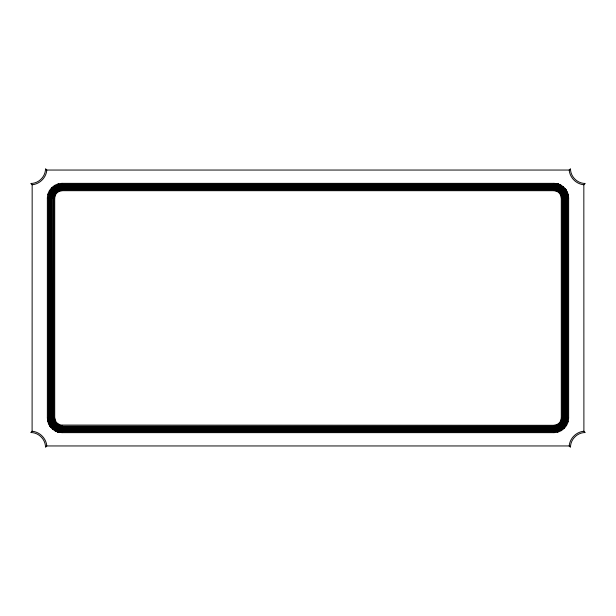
<?xml version="1.0" encoding="UTF-8"?>
<svg xmlns="http://www.w3.org/2000/svg" width="616" height="616" viewBox="0 0 616 616"><rect width="100%" height="100%" fill="white"/><g stroke="black" fill="none" stroke-linecap="round" stroke-linejoin="round"><path stroke-width="0.92" d="M62.07 187.018C56.195 187.133 51.066 192.084 51.159 198.059L51.159 417.941C50.966 423.885 56.225 428.859 62.07 428.982C55.917 429.167 51.251 423.808 51.036 417.941C50.743 423.87 56.356 429.005 62.07 428.982L553.93 428.982C559.836 429.021 565.003 423.854 564.964 417.941L564.964 198.059C565.257 192.13 559.644 186.994 553.93 187.018L62.07 187.018C56.164 186.979 50.997 192.146 51.036 198.059L51.036 417.941C50.92 423.77 56.256 429.136 62.07 429.106L553.93 429.106C559.905 429.144 565.126 423.916 565.088 417.941L565.088 198.059C565.211 192.084 559.905 186.787 553.93 186.894L62.07 186.894C56.094 186.856 50.874 192.084 50.912 198.059L50.912 417.941C49.657 422.206 59.521 434.095 60.276 425.078L56.179 422.353L54.716 417.941L54.716 198.059C54.67 194.125 58.143 190.644 62.07 190.698L553.93 190.698C557.865 190.652 561.338 194.125 561.284 198.059L561.284 417.941C561.33 421.875 557.857 425.356 553.93 425.302L60.276 425.078L58.266 432.139L55.24 430.954L55.194 429.86L52.445 429.075L52.337 427.673L50.196 426.595L50.15 424.824L48.533 423.662L48.31 417.941L48.31 198.059C48.264 190.691 54.709 184.246 62.07 184.292L553.93 184.292C561.292 184.161 567.844 190.691 567.69 198.059L567.69 417.941C567.736 425.31 561.292 431.754 553.93 431.708L62.07 431.708C56.002 431.747 50.281 427.396 48.779 421.506L47.678 420.913L47.355 417.941L47.355 198.059C47.309 190.182 54.193 183.291 62.07 183.345L553.93 183.345C561.792 183.283 568.714 190.182 568.645 198.059L568.645 417.941C568.691 425.818 561.807 432.709 553.93 432.655L62.07 432.655C55.286 432.655 49.003 427.589 47.678 420.913L48.31 417.941M567.69 198.059L568.322 195.087L567.221 194.494L567.467 192.338L565.85 191.176L565.819 189.389L563.663 188.327L563.555 186.925L560.806 186.14L560.76 185.046L557.734 183.861L555.724 190.922L556.595 187.472L559.12 188.173C562.293 190.536 565.242 193.794 564.964 198.059C564.749 192.192 560.083 186.833 553.93 187.018C559.775 187.141 565.034 192.115 564.841 198.059L564.841 417.941C564.934 423.916 559.805 428.867 553.93 428.982M564.156 420.52L564.472 198.059C564.587 192.423 559.574 187.403 553.93 187.51L62.07 187.51C56.433 187.395 51.421 192.415 51.528 198.059L51.528 417.941C51.413 423.577 56.426 428.597 62.07 428.49L553.93 428.49L556.656 428.128L560.244 426.387L563.062 423.215L564.156 420.52L563.548 420.52C562.454 424.778 558.319 427.958 553.93 427.904L62.07 427.904C56.741 428.005 51.998 423.269 52.114 417.941L52.114 198.059C52.014 192.723 56.749 187.988 62.07 188.096L553.93 188.096C559.259 187.996 564.002 192.731 563.886 198.059L563.548 420.52M51.036 198.059L52.514 192.538C54.655 189.42 58.166 186.964 62.07 187.149L556.595 187.472M564.964 417.941L563.486 423.462C561.345 426.58 557.834 429.036 553.93 428.852L59.406 428.528M51.667 187.649L56.195 192.177L57.665 192.161L57.919 190.86L54.716 185.316M561.284 430.684L558.081 425.14L558.335 423.839L559.805 423.823L564.333 428.351M59.921 425.972C56.372 425.055 53.715 421.606 53.761 417.941L53.761 198.059C53.677 193.609 57.634 189.651 62.07 189.743L553.93 189.743C558.373 189.659 562.331 193.617 562.239 198.059L562.239 417.941C562.323 422.391 558.365 426.349 553.93 426.257L62.07 426.257L59.921 425.972L58.651 424.455L55.194 429.86L55.232 430.961L58.474 432.186L59.336 428.767M556.664 187.233L557.526 183.814L560.768 185.039L560.806 186.14L558.081 190.86L557.349 191.545L556.079 190.028M55.194 429.86L52.46 429.059L52.337 427.673L50.181 426.611L50.15 424.824L54.878 422.099L55.363 420.959L54.046 420.097L48.779 421.506M567.221 194.494L561.954 195.903L560.637 195.041L561.122 193.901L565.85 191.176L565.819 189.389M55.24 430.954L56.88 427.827M56.995 427.604L58.651 424.455M557.349 191.545L559.005 188.396M559.12 188.173L560.76 185.046M57.919 190.86L59.059 191.345L59.921 190.028L58.266 183.845M557.734 432.155L556.079 425.972L556.941 424.655L558.081 425.14M57.919 425.14L57.303 423.546L55.001 426.249M560.999 189.751L558.697 192.454L558.081 190.86M52.445 429.075L54.77 426.387M561.23 189.613L563.54 186.941L560.806 186.14M46.847 170.085L45.515 168.753C45.561 176.623 38.677 183.514 30.8 183.468L32.163 184.823L32.101 431.238L30.8 432.532C38.677 432.486 45.561 439.377 45.515 447.247L46.847 445.915M52.337 427.673L56.195 423.823L57.303 423.546M569.153 170.085L570.485 168.753C570.439 176.623 577.323 183.514 585.2 183.468L583.837 184.823L583.899 431.238L585.2 432.532C577.323 432.486 570.439 439.377 570.485 447.247L569.153 445.915M563.555 186.925L563.663 188.327L559.805 192.177L558.697 192.454M47.855 194.248L54.046 195.903L55.556 194.633L49.326 190.698M566.674 425.302L560.445 421.367L561.954 420.097L568.144 421.752M53.33 424.478L56.179 422.353L56.195 423.823M559.805 192.177L559.821 193.647L562.67 191.522M54.046 420.097L54.878 419.481L51.405 420.228L51.413 420.797M561.954 195.903L561.122 196.519L564.595 195.773L564.587 195.203M50.196 426.595L53.053 424.516M562.947 191.484L565.804 189.405L563.663 188.327M55.363 420.959L52.121 422.414M560.637 195.041L563.879 193.586M564.21 193.709L567.467 192.338M48.533 423.662L51.79 422.291M54.878 193.901L56.472 193.285L56.195 192.177M559.805 423.823L559.528 422.715L561.122 422.099M32.101 184.761C39.74 184.107 46.162 177.693 46.816 170.047L569.184 170.047C569.838 177.693 576.26 184.107 583.899 184.761M583.899 431.238C576.26 431.893 569.838 438.307 569.184 445.953L46.816 445.953C46.162 438.307 39.74 431.893 32.101 431.238M564.857 195.803L568.322 195.087M47.678 420.913L51.143 420.197M564.11 420.674L564.51 420.605L561.061 419.742L561.954 420.097M553.93 184.292L557.526 183.814M58.474 432.186L62.07 431.708M561.245 197.297L564.78 196.928M51.22 419.072L54.755 418.703M59.213 187.395L59.791 187.387L60.53 190.86L59.921 190.028M556.787 428.605L556.21 428.613L555.47 425.14L556.079 425.972M47.355 198.059L54.716 198.059M561.284 198.059L568.645 198.059M47.355 417.941L54.716 417.941M561.284 417.941L568.645 417.941M559.821 193.647L561.122 193.901M54.878 422.099L56.179 422.353M51.49 195.395L54.939 196.258L54.046 195.903M563.586 423.023L560.445 421.367M52.414 192.977L55.556 194.633M559.528 422.715L562.239 425.017M53.761 190.983L56.472 193.285M558.335 423.839L560.46 426.68M55.54 189.32L57.665 192.161M556.941 424.655L558.396 427.897M57.604 188.103L59.059 191.345M554.685 425.263L555.055 428.798M60.946 187.202L61.315 190.737M553.93 183.345L553.93 190.698M553.93 425.302L553.93 432.655M62.07 183.345L62.07 190.698M62.07 425.302L62.07 432.655M53.153 195.811L52.876 417.941C52.768 422.861 57.149 427.235 62.07 427.142L553.93 427.142C558.843 427.242 563.216 422.869 563.124 417.941L563.124 198.059C563.232 193.139 558.851 188.766 553.93 188.858L62.07 188.858C57.966 188.812 54.116 191.815 53.153 195.811M49.634 194.725L49.195 198.059L49.195 417.941C49.049 424.832 55.178 430.946 62.07 430.823L553.93 430.823C560.822 430.861 566.843 424.832 566.805 417.941L566.805 198.059C566.951 191.168 560.822 185.054 553.93 185.177L62.07 185.177C56.379 185.216 51.136 189.235 49.634 194.725M50.373 194.918L49.958 198.059L49.958 417.941C49.827 424.424 55.586 430.176 62.07 430.06L553.93 430.06C560.414 430.099 566.081 424.424 566.042 417.941L566.042 198.059C566.173 191.576 560.414 185.824 553.93 185.94L62.07 185.94C56.718 185.97 51.782 189.759 50.373 194.918M50.936 195.072L50.543 198.059L50.543 417.941C50.412 424.116 55.902 429.583 62.07 429.475L553.93 429.475C560.098 429.514 565.496 424.116 565.457 417.941L565.457 198.059C565.588 191.884 560.098 186.417 553.93 186.525L62.07 186.525C56.972 186.556 52.283 190.159 50.936 195.072"/></g></svg>
